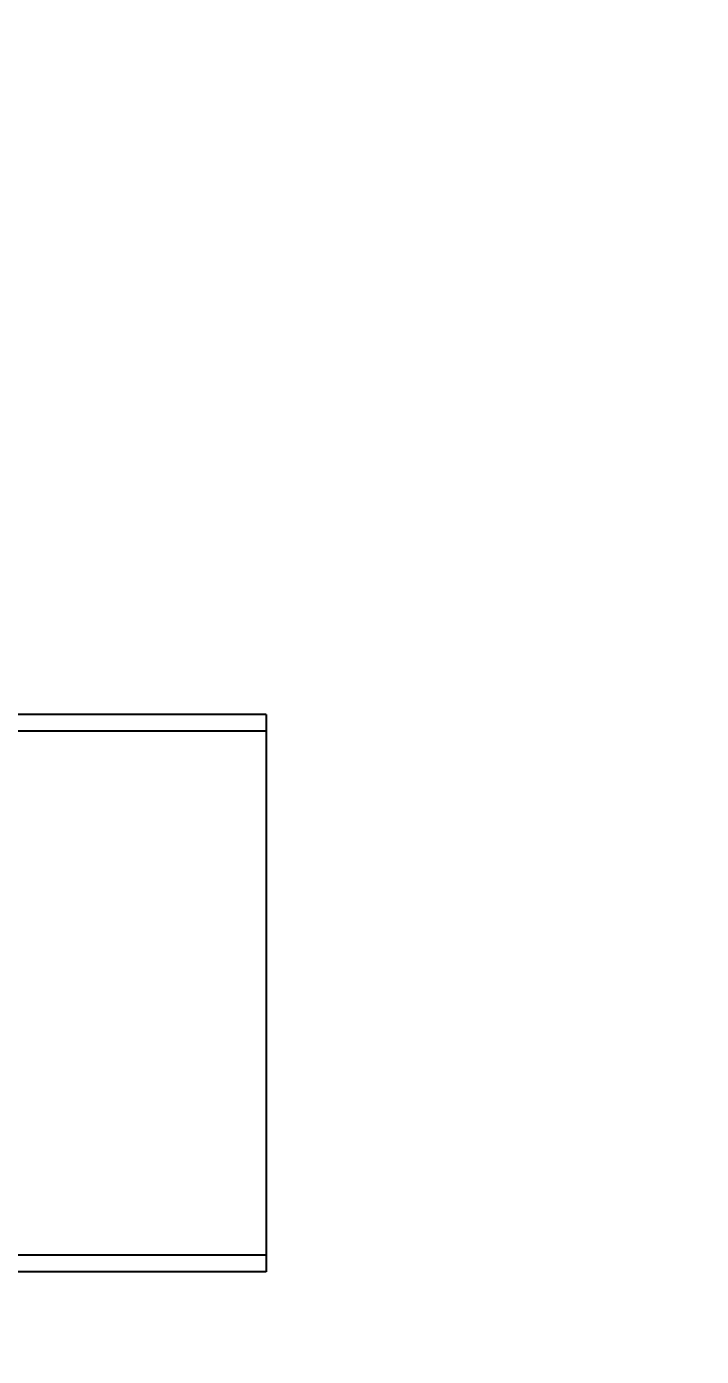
# Model space of a CAD drawing. Header units: millimetres. Extents: x 10462777 to 22643323, y 453826 to 1389191.
# Drawn here: x 11300548.7 to 11300597.1, y 596734.2 to 596829.7 of the extents above; entities that cross this region are included whole.
import ezdxf

# ---------------------------------------------------------------- set-up
doc = ezdxf.new("R2010")
doc.units = ezdxf.units.MM
doc.header["$LTSCALE"] = 200
doc.header["$MEASUREMENT"] = 0
doc.header["$PDMODE"] = 35
doc.header["$PDSIZE"] = -5
doc.linetypes.add('HIDDEN', pattern=[3.75, 2.5, -1.25])
doc.linetypes.add('PHANTOM', pattern=[2.5, 1.25, -0.25, 0.25, -0.25, 0.25, -0.25])
doc.layers.get('0').update_dxf_attribs({"linetype": 'CONTINUOUS'})
doc.layers.get('DEFPOINTS').update_dxf_attribs({"linetype": 'CONTINUOUS'})
doc.layers.add('CL', color=3, linetype='CONTINUOUS')
doc.layers.add('HL', color=2, linetype='HIDDEN')
doc.layers.add('LAYOUT', color=8, linetype='CONTINUOUS', lineweight=25)
doc.styles.get("Standard").update_dxf_attribs({"font": 'SYMBOL'})
doc.dimstyles.new('DS ROBOTEC', dxfattribs={"dimscale": 0, "dimtxt": 2.5, "dimasz": 2.5, "dimexe": 0.3, "dimexo": 0.3, "dimgap": 0.5, "dimtad": 1, "dimzin": 9, "dimdsep": 46, "dimtxsty": 'Standard', "dimblk": 'OPEN', "dimcen": 0, "dimclrd": 4, "dimclre": 4, "dimclrt": 110, "dimazin": 2, "dimtm": 1.5, "dimtfac": 1, "dimtmove": 0, "dimatfit": 3, "dimldrblk": 'OPEN', "dimfxl": 1, "dimtfill": 1, "dimtolj": 1, "dimlwd": -1, "dimlwe": -1, "dimarcsym": 0})

# ---------------------------------------------------------------- blocks, each defined once
blk = doc.blocks.new('A$C0356222F')
for p, q in [((-100, -20), (-100, 20)), ((-100, 20), (0, 20)), ((0, -20), (0, 20)), ((-100, -20), (0, -20))]:
    blk.add_line(p, q)
for centre in [(-10, 7.5), (-10, -7.5)]:
    blk.add_circle(centre, 2.5)
at = {"layer": 'CL'}
for p, q in [((-10, 3), (-10, 12)), ((-14.5, 7.5), (-5.5, 7.5)), ((-10, -12), (-10, -3)), ((-14.5, -7.5), (-5.5, -7.5))]:
    blk.add_line(p, q, dxfattribs=at)
at = {"layer": 'HL'}
for p, q in [((-100, 18.8), (0, 18.8)), ((-100, -18.8), (0, -18.8))]:
    blk.add_line(p, q, dxfattribs=at)
blk = doc.blocks.new('A$C3EBB01AA')
at = {"rotation": 90}
blk.add_blockref('A$C0356222F', (-99, -21), dxfattribs=at)
blk = doc.blocks.new('r710ic')
at = {"layer": 'LAYOUT', "color": 3}
blk.add_circle((272041.368, 104232.628), 2050.12, dxfattribs=at)
blk = doc.blocks.new('A$C7DA30AB0')
at = {"layer": 'LAYOUT', "color": 6, "linetype": 'PHANTOM'}
blk.add_circle((3030.448, 3025.987, 0), 2693.021, dxfattribs=at)
blk = doc.blocks.new('_OPEN')
at = {"color": 0, "linetype": 'ByBlock'}
for p, q in [((-1, 0.16667), (0, 0)), ((0, 0), (-1, -0.16667)), ((0, 0), (-1, 0))]:
    blk.add_line(p, q, dxfattribs=at)
blk = doc.blocks.new('*D367')
at = {"color": 4, "linetype": 'ByBlock', "ltscale": 10, "transparency": 16777216}
for p, q in [((11300640.798, 598366.889), (11300640.798, 596883.444)), ((11300889.409, 596619.675), (11300889.409, 596925.444)), ((11300465.798, 596904.444), (11300290.798, 596904.444)), ((11300640.798, 596904.444), (11300889.409, 596904.444)), ((11301064.409, 596904.444), (11301239.409, 596904.444))]:
    blk.add_line(p, q, dxfattribs=at)
at = {"layer": 'DEFPOINTS', "color": 0, "ltscale": 10, "transparency": 16777216}
for p in [(11300640.798, 598387.889, 0), (11300889.409, 596904.444), (11300889.409, 596598.675, 0)]:
    blk.add_point(p, dxfattribs=at)
at = {"color": 4, "ltscale": 10, "transparency": 16777216, "xscale": 175, "yscale": 175, "zscale": 175}
blk.add_blockref('_OPEN', (11300640.798, 596904.444), dxfattribs=at)
at = {"color": 4, "ltscale": 10, "transparency": 16777216, "xscale": 175, "yscale": 175, "zscale": 175, "rotation": 180}
blk.add_blockref('_OPEN', (11300889.409, 596904.444), dxfattribs=at)
at = {"color": 110, "ltscale": 10, "transparency": 16777216, "insert": (11300765.104, 597063.711), "char_height": 175, "attachment_point": 5, "bg_fill": 3, "box_fill_scale": 1.25, "bg_fill_color": 256, "bg_fill_true_color": 13158600, "bg_fill_transparency": 0}
blk.add_mtext('\\A1;249', dxfattribs=at)

msp = doc.modelspace()

# ---------------------------------------------------------------- block references
at = {"ltscale": 10, "rotation": 180}
msp.add_blockref('A$C7DA30AB0', (11304764.24811, 600747.76955, 0), dxfattribs=at)
at = {"rotation": 89.99999999999999}
msp.add_blockref('A$C3EBB01AA', (11300444.87317, 596859.32661, 0), dxfattribs=at)
at = {"layer": 'LAYOUT', "color": 2, "rotation": 89.99999999999999}
msp.add_blockref('r710ic', (11403573.40786, 324839.74027, 0), dxfattribs=at)

# ---------------------------------------------------------------- next in the draw order: dimensions: what is measured, and where the dimension line sits
at = {"ltscale": 10}
dim = msp.add_linear_dim(base=(11300889.40943, 596904.44423, 0), p1=(11300640.79795, 598387.8894, 0), p2=(11300889.40943, 596598.67472, 0), angle=180, dimstyle='DS ROBOTEC', override={"dimscale": 70, "dimgap": 1, "dimdec": 0, "dimarcsym": 1}, dxfattribs=at)
dim.commit()
dim.dimension.update_dxf_attribs({"geometry": '*D367', "text_midpoint": (11300765.10369, 596904.44423, 0), "dimtype": 160})

doc.saveas('drawing.dxf')
